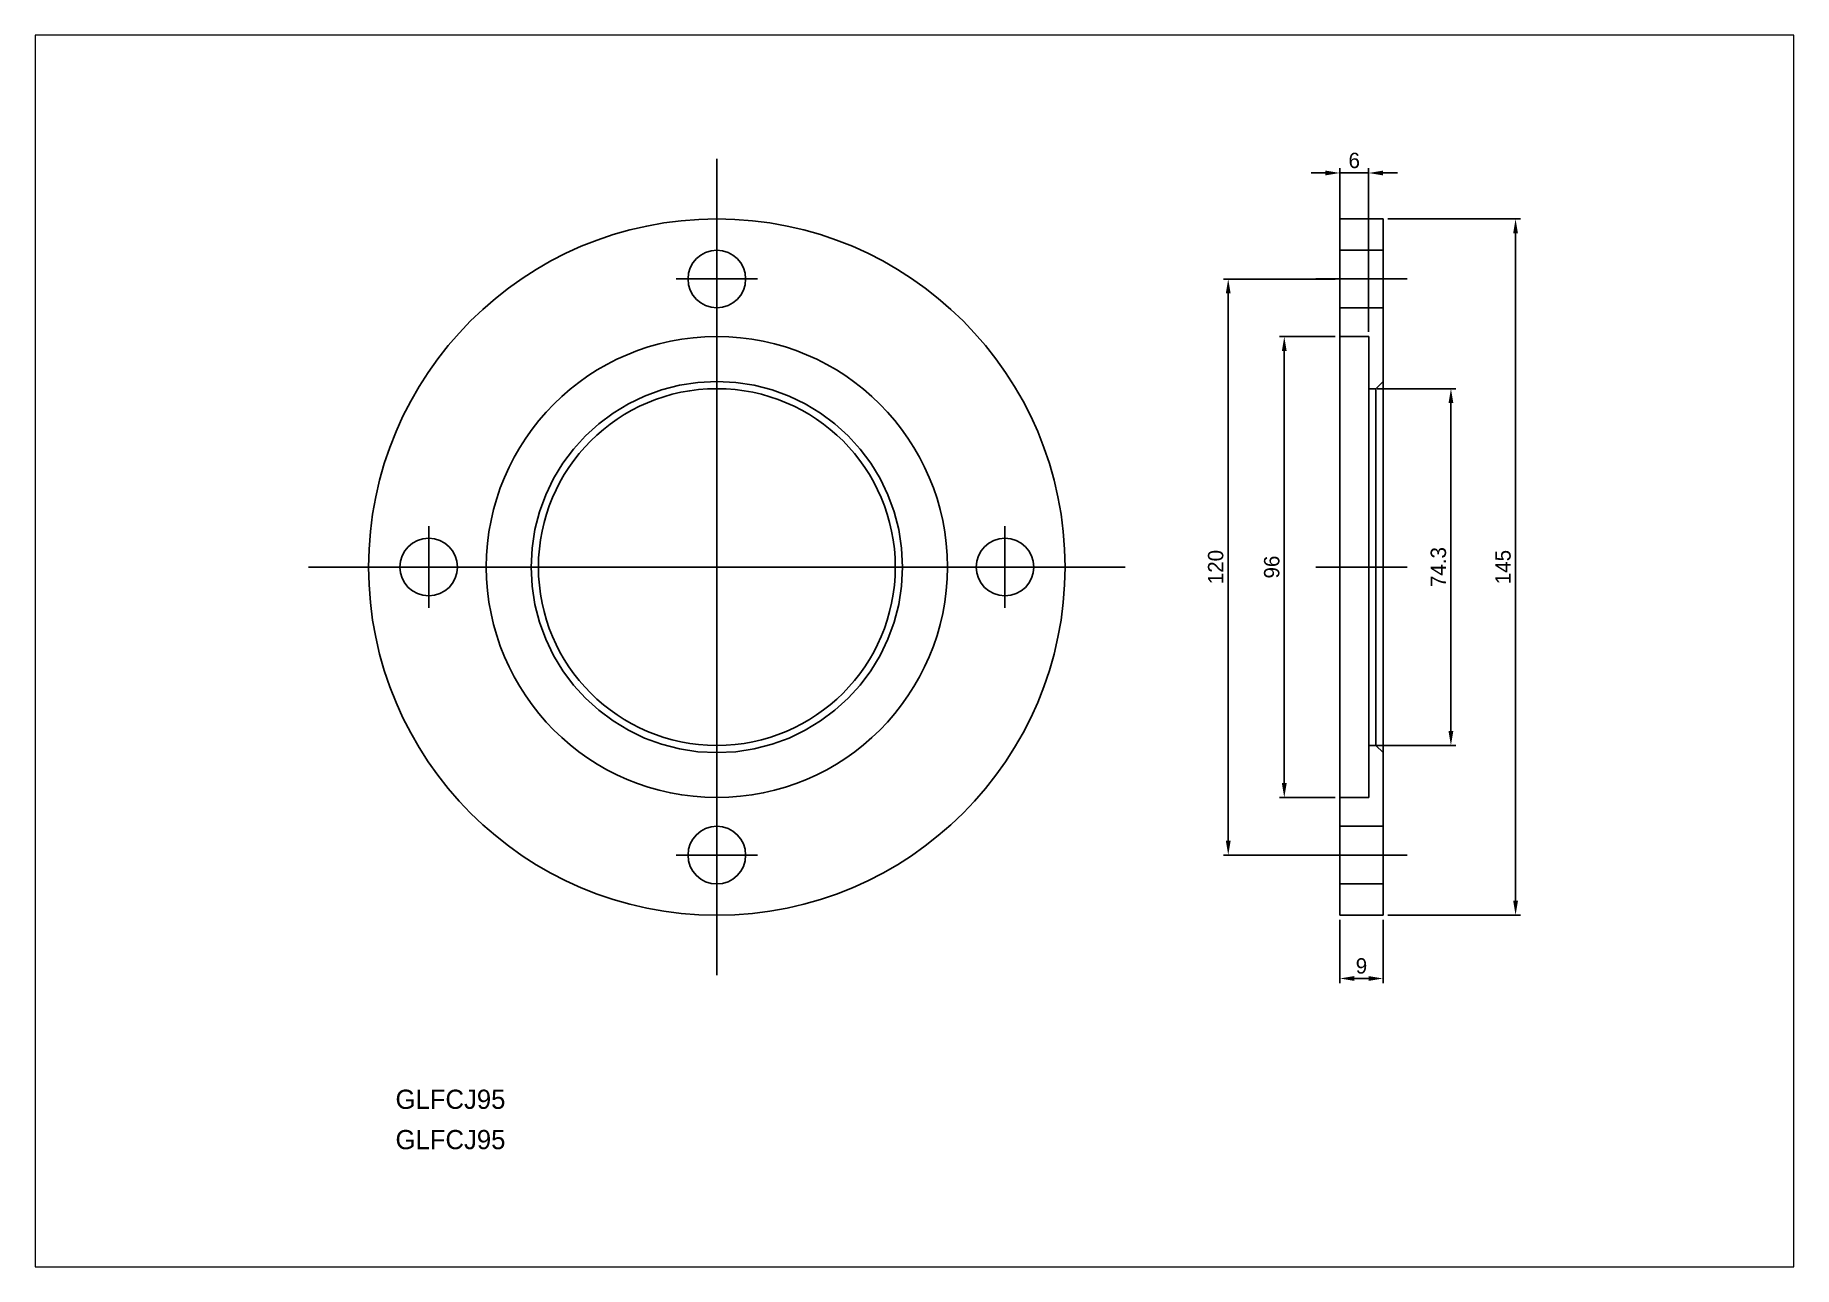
# Paper-space layout 'レイアウト1' of a CAD drawing. Extents: x 1.14 to 10.3, y 0.8 to 7.21.
# The model-space entities are those that its viewports show. They can reach past a viewport. Long polylines and large blocks are cut down to what shows.
import ezdxf

# ---------------------------------------------------------------- set-up
doc = ezdxf.new("R2010")
doc.units = 0
doc.header["$MEASUREMENT"] = 0
doc.linetypes.add('CENTER', pattern=[2, 1.25, -0.25, 0.25, -0.25])
doc.linetypes.add('DASHED', pattern=[0.75, 0.5, -0.25])
doc.layers.get('0').update_dxf_attribs({"linetype": 'CONTINUOUS'})
doc.layers.get('DEFPOINTS').update_dxf_attribs({"linetype": 'CONTINUOUS'})
doc.layers.add('CENTER', color=1, linetype='CENTER')
doc.dimstyles.new('MISUMI', dxfattribs={"dimtxt": 3.2, "dimasz": 3, "dimexe": 1, "dimexo": 1, "dimgap": 1, "dimtad": 1, "dimdec": 4, "dimdsep": 46, "dimtxsty": 'STANDARD', "dimcen": 0, "dimadec": 0, "dimazin": 0, "dimtfac": 0.6, "dimtdec": 4, "dimtix": 1, "dimtmove": 2, "dimatfit": 3, "dimfxl": 1, "dimtvp": 1, "dimtolj": 1, "dimarcsym": 0})

# ---------------------------------------------------------------- blocks, each defined once
blk = doc.blocks.new('*D54')
at = {"color": 0, "linetype": 'Continuous', "lineweight": -2}
for p, q in [((173.53, 137.15), (201.12, 137.15)), ((200.12, 134.15), (200.12, -4.85)), ((173.53, -7.85), (201.12, -7.85))]:
    blk.add_line(p, q, dxfattribs=at)
at = {"color": 0, "linetype": 'Continuous'}
for points in [[(199.62, 134.15), (200.62, 134.15), (200.12, 137.15)], [(199.62, -4.85), (200.62, -4.85), (200.12, -7.85)]]:
    blk.add_solid(points, dxfattribs=at)
at = {"layer": 'DEFPOINTS', "color": 0, "linetype": 'Continuous'}
for p in [(172.53, 137.15), (172.53, -7.85), (200.12, -7.85)]:
    blk.add_point(p, dxfattribs=at)
at = {"color": 0, "linetype": 'Continuous', "insert": (197.52, 64.65), "char_height": 3.2, "attachment_point": 5, "rotation": 90}
blk.add_mtext('\\A1;145', dxfattribs=at)
blk = doc.blocks.new('*D53')
at = {"color": 0, "linetype": 'Continuous', "lineweight": -2}
for p, q in [((162.53, 112.65), (150.96, 112.65)), ((151.96, 109.65), (151.96, 19.65)), ((162.53, 16.65), (150.96, 16.65))]:
    blk.add_line(p, q, dxfattribs=at)
at = {"color": 0, "linetype": 'Continuous'}
for points in [[(151.46, 109.65), (152.46, 109.65), (151.96, 112.65)], [(151.46, 19.65), (152.46, 19.65), (151.96, 16.65)]]:
    blk.add_solid(points, dxfattribs=at)
at = {"layer": 'DEFPOINTS', "color": 0, "linetype": 'Continuous'}
for p in [(163.53, 112.65), (151.96, 16.65), (163.53, 16.65)]:
    blk.add_point(p, dxfattribs=at)
at = {"color": 0, "linetype": 'Continuous', "insert": (149.36, 64.65), "char_height": 3.2, "attachment_point": 5, "rotation": 90}
blk.add_mtext('\\A1;96', dxfattribs=at)
blk = doc.blocks.new('*D52')
at = {"color": 0, "linetype": 'Continuous', "lineweight": -2}
for p, q in [((171.28, 101.8), (187.66, 101.8)), ((186.66, 98.8), (186.66, 30.5)), ((170.53, 27.5), (187.66, 27.5))]:
    blk.add_line(p, q, dxfattribs=at)
at = {"color": 0, "linetype": 'Continuous'}
for points in [[(186.16, 98.8), (187.16, 98.8), (186.66, 101.8)], [(186.16, 30.5), (187.16, 30.5), (186.66, 27.5)]]:
    blk.add_solid(points, dxfattribs=at)
at = {"layer": 'DEFPOINTS', "color": 0, "linetype": 'Continuous'}
for p in [(170.28, 101.8), (169.53, 27.5), (186.66, 27.5)]:
    blk.add_point(p, dxfattribs=at)
at = {"color": 0, "linetype": 'Continuous', "insert": (184.06, 64.65), "char_height": 3.2, "attachment_point": 5, "rotation": 90}
blk.add_mtext('\\A1;74.3', dxfattribs=at)
blk = doc.blocks.new('*D51')
at = {"color": 0, "linetype": 'Continuous', "lineweight": -2}
for p, q in [((160.53, 146.73), (157.53, 146.73)), ((163.53, 113.65), (163.53, 147.73)), ((163.53, 146.73), (169.53, 146.73)), ((169.53, 113.65), (169.53, 147.73)), ((172.53, 146.73), (175.53, 146.73))]:
    blk.add_line(p, q, dxfattribs=at)
at = {"color": 0, "linetype": 'Continuous'}
for points in [[(160.53, 147.23), (160.53, 146.23), (163.53, 146.73)], [(172.53, 147.23), (172.53, 146.23), (169.53, 146.73)]]:
    blk.add_solid(points, dxfattribs=at)
at = {"layer": 'DEFPOINTS', "color": 0, "linetype": 'Continuous'}
for p in [(169.53, 146.73), (163.53, 112.65), (169.53, 112.65)]:
    blk.add_point(p, dxfattribs=at)
at = {"color": 0, "linetype": 'Continuous', "insert": (166.53, 149.33), "char_height": 3.2, "attachment_point": 5}
blk.add_mtext('\\A1;6', dxfattribs=at)
blk = doc.blocks.new('*D50')
at = {"color": 0, "linetype": 'Continuous', "lineweight": -2}
for p, q in [((163.53, -8.85), (163.53, -22.04)), ((172.53, -8.85), (172.53, -22.04)), ((166.53, -21.04), (169.53, -21.04))]:
    blk.add_line(p, q, dxfattribs=at)
at = {"color": 0, "linetype": 'Continuous'}
for points in [[(166.53, -20.54), (166.53, -21.54), (163.53, -21.04)], [(169.53, -20.54), (169.53, -21.54), (172.53, -21.04)]]:
    blk.add_solid(points, dxfattribs=at)
at = {"layer": 'DEFPOINTS', "color": 0, "linetype": 'Continuous'}
for p in [(163.53, -7.85), (172.53, -7.85), (172.53, -21.04)]:
    blk.add_point(p, dxfattribs=at)
at = {"color": 0, "linetype": 'Continuous', "insert": (168.03, -18.44), "char_height": 3.2, "attachment_point": 5}
blk.add_mtext('\\A1;9', dxfattribs=at)
blk = doc.blocks.new('*D49')
at = {"color": 0, "linetype": 'Continuous', "lineweight": -2}
for p, q in [((162.53, 124.65), (139.29, 124.65)), ((140.29, 121.65), (140.29, 7.65)), ((162.53, 4.65), (139.29, 4.65))]:
    blk.add_line(p, q, dxfattribs=at)
at = {"color": 0, "linetype": 'Continuous'}
for points in [[(139.79, 121.65), (140.79, 121.65), (140.29, 124.65)], [(139.79, 7.65), (140.79, 7.65), (140.29, 4.65)]]:
    blk.add_solid(points, dxfattribs=at)
at = {"layer": 'DEFPOINTS', "color": 0, "linetype": 'Continuous'}
for p in [(163.53, 124.65), (140.29, 4.65), (163.53, 4.65)]:
    blk.add_point(p, dxfattribs=at)
at = {"color": 0, "linetype": 'Continuous', "insert": (137.69, 64.65), "char_height": 3.2, "attachment_point": 5, "rotation": 90}
blk.add_mtext('\\A1;120', dxfattribs=at)

msp = doc.modelspace()

# ---------------------------------------------------------------- linework, layer by layer
at = {"color": 7, "linetype": 'Continuous'}
for p, q in [((172.53323, 137.15251), (163.53323, 137.15251)), ((163.53323, 137.15251), (163.53323, 64.65251)), ((172.53323, 137.15251), (172.53323, -7.84749)), ((163.53323, -7.84749), (163.53323, 64.65251)), ((172.53323, -7.84749), (163.53323, -7.84749))]:
    msp.add_line(p, q, dxfattribs=at)
at = {"color": 3, "linetype": 'DASHED'}
for p, q in [((172.53323, 130.65251), (163.53323, 130.65251)), ((172.53323, 118.65251), (163.53323, 118.65251)), ((169.53323, 112.65251), (163.53323, 112.65251)), ((169.53323, 64.65251), (169.53323, 112.65251)), ((172.53323, 103.30251), (171.03323, 101.80251)), ((171.03323, 101.80251), (169.53323, 101.80251)), ((171.03323, 64.65251), (171.03323, 101.80251)), ((169.53323, 64.65251), (169.53323, 16.65251)), ((171.03323, 64.65251), (171.03323, 27.50251)), ((171.03323, 27.50251), (169.53323, 27.50251)), ((171.03323, 27.50251), (172.53323, 26.00251)), ((169.53323, 16.65251), (163.53323, 16.65251)), ((172.53323, 10.65251), (163.53323, 10.65251)), ((172.53323, -1.34749), (163.53323, -1.34749))]:
    msp.add_line(p, q, dxfattribs=at)
at = {"color": 7, "linetype": 'Continuous'}
for centre, radius in [((33.80858, 64.65251), 72.5), ((33.80858, 124.65251), 6), ((33.80858, 64.65251), 48), ((33.80858, 64.65251), 37.15), ((-26.19142, 64.65251), 6), ((93.80858, 64.65251), 6), ((33.80858, 4.65251), 6)]:
    msp.add_circle(centre, radius, dxfattribs=at)
at = {"color": 3, "linetype": 'DASHED'}
msp.add_circle((33.80858, 64.65251), 38.65, dxfattribs=at)
at = {"layer": 'CENTER', "color": 1, "linetype": 'CENTER'}
for p, q in [((33.80858, 149.65251), (33.80858, -20.34749)), ((42.30858, 124.65251), (25.30858, 124.65251)), ((177.53323, 124.65251), (158.53323, 124.65251)), ((-26.19142, 73.15251), (-26.19142, 56.15251)), ((93.80858, 56.15251), (93.80858, 73.15251)), ((118.80858, 64.65251), (-51.19142, 64.65251)), ((177.53323, 64.65251), (158.53323, 64.65251)), ((25.30858, 4.65251), (42.30858, 4.65251)), ((177.53323, 4.65251), (158.53323, 4.65251))]:
    msp.add_line(p, q, dxfattribs=at)

# ---------------------------------------------------------------- texts
at = {"color": 7, "linetype": 'Continuous'}
for p in [(-33.10234, -48.19436), (-33.10234, -56.59317)]:
    msp.add_text('GLFCJ95', height=4, dxfattribs=at).set_placement(p)

# ---------------------------------------------------------------- dimensions: what is measured, and where the dimension line sits
for base, p1, p2, picture, middle in [((169.53323, 146.73071), (163.53323, 112.65251), (169.53323, 112.65251), '*D51', (166.53323, 149.33071)), ((172.53323, -21.03819), (163.53323, -7.84749), (172.53323, -7.84749), '*D50', (168.03323, -18.43819))]:
    dim = msp.add_linear_dim(base=base, p1=p1, p2=p2, dimstyle='MISUMI', dxfattribs=at)
    dim.commit()
    dim.dimension.update_dxf_attribs({"geometry": picture, "text_midpoint": middle})
for base, p1, p2, picture, middle in [((200.12367, -7.84749), (172.53323, 137.15251), (172.53323, -7.84749), '*D54', (197.52367, 64.65251)), ((140.28743, 4.65251), (163.53323, 124.65251), (163.53323, 4.65251), '*D49', (137.68743, 64.65251)), ((151.9555, 16.65251), (163.53323, 112.65251), (163.53323, 16.65251), '*D53', (149.3555, 64.65251)), ((186.66052, 27.50251), (170.28323, 101.80251), (169.53323, 27.50251), '*D52', (184.06052, 64.65251))]:
    dim = msp.add_linear_dim(base=base, p1=p1, p2=p2, angle=90, dimstyle='MISUMI', dxfattribs=at)
    dim.commit()
    dim.dimension.update_dxf_attribs({"geometry": picture, "text_midpoint": middle})

psp = doc.layouts.new('レイアウト1')

# ---------------------------------------------------------------- viewports
at = {"layer": '0', "color": 7, "linetype": 'Continuous'}
psp.add_viewport(center=(5.7217, 4.0083), size=(9.1547, 6.413333), view_center_point=(74.96613, 47.16877), view_height=256.5333224, dxfattribs=at)

doc.saveas('drawing.dxf')
